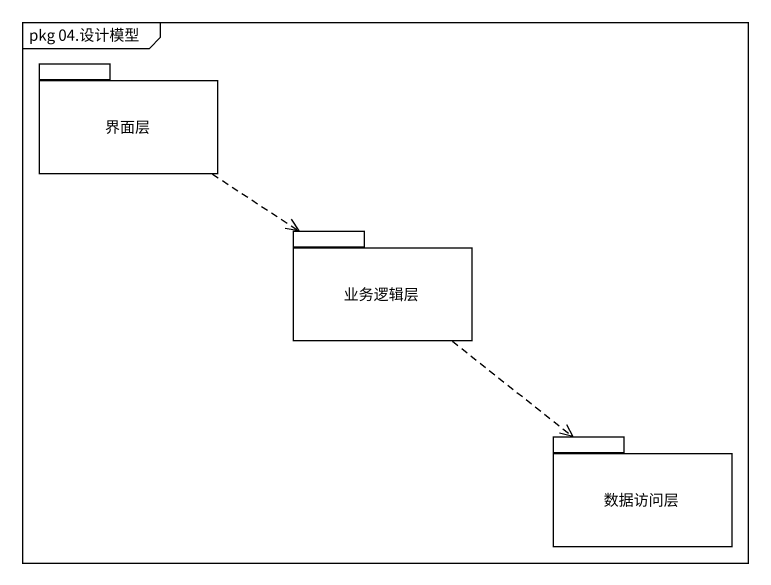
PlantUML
@startuml
mainframe pkg 04.设计模型
package 界面层 {
}
package 业务逻辑层 {
}
package 数据访问层 {
}
界面层 ..> 业务逻辑层
业务逻辑层 ..> 数据访问层
@enduml
